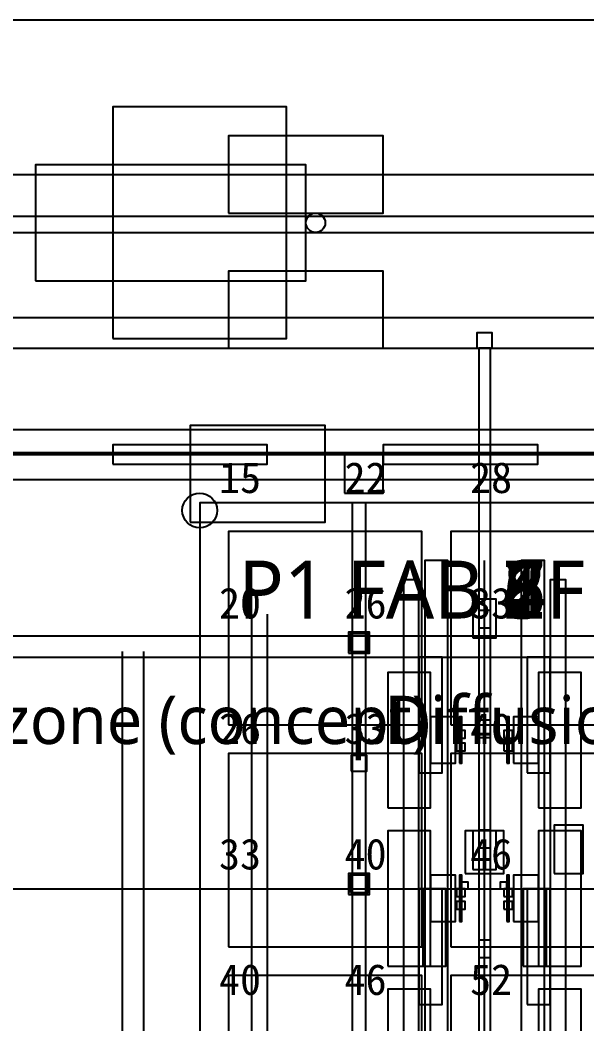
# Model space of a CAD drawing. Header units: metres. Extents: x -1640 to 1560, y -268 to 2338.
# Drawn here: x -232.8 to -203.4, y 2090 to 2142 of the extents above; entities that cross this region are included whole.
import ezdxf

# ---------------------------------------------------------------- set-up
doc = ezdxf.new("R2010")
doc.units = ezdxf.units.M
for name, color, linetype in [('1F_CHL', 4, 'Continuous'), ('1F_EHS_EXIT_DOOR_CONCEPT', 3, 'Continuous'), ('1F_EHS_EXTINGUISHER_HYDRANT_CABINET_CONCEPT', 1, 'Continuous'), ('1F_ELEC', 6, 'Continuous'), ('1F_PUMP', 2, 'Continuous'), ('1F_SCR', 3, 'Continuous'), ('1F_STRUCT_COLUMN', 8, 'Continuous'), ('1F_SUPPORT', 4, 'Continuous'), ('1F_TEXT', 7, 'Continuous'), ('1F_ZONE', 3, 'Continuous'), ('2F_CSF_LATERAL_RACK_CONCEPT', 9, 'Continuous'), ('2F_EHS_EXIT_DOOR_CONCEPT', 3, 'Continuous'), ('2F_EHS_EXTINGUISHER_HYDRANT_CABINET_CONCEPT', 1, 'Continuous'), ('2F_RFG', 5, 'Continuous'), ('2F_STRUCT_COLUMN', 8, 'Continuous'), ('2F_SUPPORT', 4, 'Continuous'), ('2F_TEXT', 7, 'Continuous'), ('2F_VMB', 6, 'Continuous'), ('2F_ZONE', 3, 'Continuous'), ('3F_CLEANROOM_OVERHEAD_PIPE_DUCT_CONCEPT', 9, 'Continuous'), ('3F_DIFF', 4, 'Continuous'), ('3F_EHS_EGRESS_DIST_M', 2, 'Continuous'), ('3F_EHS_EXIT_DOOR_CONCEPT', 3, 'Continuous'), ('3F_EHS_EXTINGUISHER_HYDRANT_CABINET_CONCEPT', 1, 'Continuous'), ('3F_FOUP', 5, 'Continuous'), ('3F_OHT', 9, 'Continuous'), ('3F_OHTV', 1, 'Continuous'), ('3F_STRUCT_COLUMN', 8, 'Continuous'), ('3F_SUPPORT', 4, 'Continuous'), ('3F_TBAR', 6, 'Continuous'), ('3F_TEXT', 7, 'Continuous'), ('3F_ZONE', 3, 'Continuous'), ('4F_DCC', 3, 'Continuous'), ('4F_FFU', 1, 'Continuous'), ('4F_MAU', 2, 'Continuous'), ('4F_STRUCT_PLENUM_TRUSS_CONCEPT', 9, 'Continuous'), ('4F_SUPPORT', 4, 'Continuous'), ('4F_TEXT', 7, 'Continuous'), ('4F_ZONE', 3, 'Continuous'), ('5F_CHL', 4, 'Continuous'), ('5F_EHS_EXIT_DOOR_CONCEPT', 3, 'Continuous'), ('5F_EHS_EXTINGUISHER_HYDRANT_CABINET_CONCEPT', 1, 'Continuous'), ('5F_ELEC', 6, 'Continuous'), ('5F_PUMP', 2, 'Continuous'), ('5F_SCR', 3, 'Continuous'), ('5F_STRUCT_COLUMN', 8, 'Continuous'), ('5F_SUPPORT', 4, 'Continuous'), ('5F_TEXT', 7, 'Continuous'), ('5F_ZONE', 3, 'Continuous'), ('6F_CSF_LATERAL_RACK_CONCEPT', 9, 'Continuous'), ('6F_EHS_EXIT_DOOR_CONCEPT', 3, 'Continuous'), ('6F_EHS_EXTINGUISHER_HYDRANT_CABINET_CONCEPT', 1, 'Continuous'), ('6F_RFG', 5, 'Continuous'), ('6F_STRUCT_COLUMN', 8, 'Continuous'), ('6F_SUPPORT', 4, 'Continuous'), ('6F_TEXT', 7, 'Continuous'), ('6F_VMB', 6, 'Continuous'), ('6F_ZONE', 3, 'Continuous'), ('7F_CLEANROOM_OVERHEAD_PIPE_DUCT_CONCEPT', 9, 'Continuous'), ('7F_DIFF', 4, 'Continuous'), ('7F_EHS_EGRESS_DIST_M', 2, 'Continuous'), ('7F_EHS_EXIT_DOOR_CONCEPT', 3, 'Continuous'), ('7F_EHS_EXTINGUISHER_HYDRANT_CABINET_CONCEPT', 1, 'Continuous'), ('7F_FOUP', 5, 'Continuous'), ('7F_OHT', 9, 'Continuous'), ('7F_OHTV', 1, 'Continuous'), ('7F_STRUCT_COLUMN', 8, 'Continuous'), ('7F_SUPPORT', 4, 'Continuous'), ('7F_TBAR', 6, 'Continuous'), ('7F_TEXT', 7, 'Continuous'), ('7F_ZONE', 3, 'Continuous'), ('8F_DCC', 3, 'Continuous'), ('8F_FFU', 1, 'Continuous'), ('8F_MAU', 2, 'Continuous'), ('8F_STRUCT_PLENUM_TRUSS_CONCEPT', 9, 'Continuous'), ('8F_SUPPORT', 4, 'Continuous'), ('8F_TEXT', 7, 'Continuous'), ('8F_ZONE', 3, 'Continuous'), ('EHS_GAS_SUPPLY', 3, 'Continuous'), ('EHS_PROCESS_EXHAUST', 1, 'Continuous'), ('EHS_TREATED_EXHAUST', 30, 'Continuous'), ('OUTLINE', 7, 'Continuous'), ('RF_RSC', 4, 'Continuous'), ('RF_STACK', 2, 'Continuous'), ('UTIL_CHW.R_CONCEPT', 2, 'Continuous'), ('UTIL_CHW.S_CONCEPT', 1, 'Continuous'), ('UTIL_ELEC.EMERG_CONCEPT', 4, 'Continuous'), ('UTIL_ELEC.MV_CONCEPT', 1, 'Continuous'), ('UTIL_ELEC.UPS_CONCEPT', 3, 'Continuous'), ('UTIL_EXH.HEAT_CONCEPT', 1, 'Continuous'), ('UTIL_EXH.VOC_CONCEPT', 6, 'Continuous'), ('UTIL_GAS.SPEC_CONCEPT', 3, 'Continuous'), ('UTIL_PCW.R_CONCEPT', 1, 'Continuous'), ('UTIL_PCW.S_CONCEPT', 6, 'Continuous'), ('UTIL_UPW.R_CONCEPT', 2, 'Continuous'), ('UTIL_UPW.S_CONCEPT', 1, 'Continuous')]:
    doc.layers.add(name, color=color, linetype=linetype)
doc.styles.add('KO', font='malgun.ttf')

msp = doc.modelspace()

# ---------------------------------------------------------------- linework, layer by layer
at = {"layer": '1F_CHL'}
msp.add_lwpolyline([(-205.15, 2097.8), (-203.65, 2097.8), (-203.65, 2100.3), (-205.15, 2100.3)], close=True, dxfattribs=at)
at = {"layer": '1F_EHS_EXIT_DOOR_CONCEPT'}
msp.add_circle((-223.5, 2116.6), 0.9, dxfattribs=at)
at = {"layer": '1F_EHS_EXTINGUISHER_HYDRANT_CABINET_CONCEPT'}
msp.add_circle((-217.5, 2131.5), 0.5, dxfattribs=at)
at = {"layer": '1F_ELEC'}
for points in [[(-222, 2132), (-214, 2132), (-214, 2136), (-222, 2136)], [(-222, 2125), (-214, 2125), (-214, 2129), (-222, 2129)]]:
    msp.add_lwpolyline(points, close=True, dxfattribs=at)
at = {"layer": '1F_PUMP'}
for points in [[(-211.95, 2093), (-210.75, 2093), (-210.75, 2097), (-211.95, 2097)], [(-206.75, 2093), (-205.55, 2093), (-205.55, 2097), (-206.75, 2097)]]:
    msp.add_lwpolyline(points, close=True, dxfattribs=at)
at = {"layer": '1F_SCR'}
msp.add_lwpolyline([(-209.75, 2097.8), (-207.75, 2097.8), (-207.75, 2100), (-209.75, 2100)], close=True, dxfattribs=at)
at = {"layer": '1F_STRUCT_COLUMN'}
for points in [[(-215.8, 2109.2), (-214.7, 2109.2), (-214.7, 2110.3), (-215.8, 2110.3)], [(-215.8, 2096.7), (-214.7, 2096.7), (-214.7, 2097.8), (-215.8, 2097.8)]]:
    msp.add_lwpolyline(points, close=True, dxfattribs=at)
at = {"layer": '1F_SUPPORT'}
msp.add_lwpolyline([(-228, 2125.5), (-219, 2125.5), (-219, 2137.5), (-228, 2137.5)], close=True, dxfattribs=at)
at = {"layer": '1F_ZONE'}
msp.add_lwpolyline([(-223.5, 1966), (1, 1966), (1, 2117), (-223.5, 2117)], close=True, dxfattribs=at)
at = {"layer": '2F_CSF_LATERAL_RACK_CONCEPT'}
for points in [[(-212.95, 1970), (-212.15, 1970), (-212.15, 2113), (-212.95, 2113)], [(-205.35, 1970), (-204.55, 1970), (-204.55, 2113), (-205.35, 2113)]]:
    msp.add_lwpolyline(points, close=True, dxfattribs=at)
at = {"layer": '2F_EHS_EXIT_DOOR_CONCEPT'}
msp.add_circle((-223.5, 2116.6), 0.9, dxfattribs=at)
at = {"layer": '2F_EHS_EXTINGUISHER_HYDRANT_CABINET_CONCEPT'}
msp.add_circle((-217.5, 2131.5), 0.5, dxfattribs=at)
at = {"layer": '2F_RFG'}
for points in [[(-212.15, 2103), (-210.95, 2103), (-210.95, 2109), (-212.15, 2109)], [(-206.55, 2103), (-205.35, 2103), (-205.35, 2109), (-206.55, 2109)], [(-212.15, 2091), (-210.95, 2091), (-210.95, 2097), (-212.15, 2097)], [(-206.55, 2091), (-205.35, 2091), (-205.35, 2097), (-206.55, 2097)]]:
    msp.add_lwpolyline(points, close=True, dxfattribs=at)
at = {"layer": '2F_STRUCT_COLUMN'}
for points in [[(-215.7, 2109.3), (-214.8, 2109.3), (-214.8, 2110.2), (-215.7, 2110.2)], [(-215.7, 2096.8), (-214.8, 2096.8), (-214.8, 2097.7), (-215.7, 2097.7)]]:
    msp.add_lwpolyline(points, close=True, dxfattribs=at)
at = {"layer": '2F_SUPPORT'}
msp.add_lwpolyline([(-228, 2125.5), (-219, 2125.5), (-219, 2137.5), (-228, 2137.5)], close=True, dxfattribs=at)
at = {"layer": '2F_VMB'}
for points in [[(-209.35, 2110), (-208.15, 2110), (-208.15, 2112), (-209.35, 2112)], [(-209.35, 2098), (-208.15, 2098), (-208.15, 2100), (-209.35, 2100)]]:
    msp.add_lwpolyline(points, close=True, dxfattribs=at)
at = {"layer": '2F_ZONE'}
msp.add_lwpolyline([(-223.5, 1966), (1, 1966), (1, 2117), (-223.5, 2117)], close=True, dxfattribs=at)
at = {"layer": '3F_CLEANROOM_OVERHEAD_PIPE_DUCT_CONCEPT'}
for points in [[(-211.85, 1969), (-210.65, 1969), (-210.65, 2114), (-211.85, 2114)], [(-206.85, 1969), (-205.65, 1969), (-205.65, 2114), (-206.85, 2114)]]:
    msp.add_lwpolyline(points, close=True, dxfattribs=at)
at = {"layer": '3F_DIFF'}
for points in [[(-213.75, 2101.2), (-211.55, 2101.2), (-211.55, 2108.2), (-213.75, 2108.2)], [(-205.95, 2101.2), (-203.75, 2101.2), (-203.75, 2108.2), (-205.95, 2108.2)], [(-211.55, 2103.5), (-210.25, 2103.5), (-210.25, 2105.9), (-211.55, 2105.9)], [(-207.25, 2103.5), (-205.95, 2103.5), (-205.95, 2105.9), (-207.25, 2105.9)], [(-213.75, 2093), (-211.55, 2093), (-211.55, 2100), (-213.75, 2100)], [(-205.95, 2093), (-203.75, 2093), (-203.75, 2100), (-205.95, 2100)], [(-211.55, 2095.3), (-210.25, 2095.3), (-210.25, 2097.7), (-211.55, 2097.7)], [(-207.25, 2095.3), (-205.95, 2095.3), (-205.95, 2097.7), (-207.25, 2097.7)], [(-213.75, 2084.8), (-211.55, 2084.8), (-211.55, 2091.8), (-213.75, 2091.8)], [(-205.95, 2084.8), (-203.75, 2084.8), (-203.75, 2091.8), (-205.95, 2091.8)]]:
    msp.add_lwpolyline(points, close=True, dxfattribs=at)
at = {"layer": '3F_EHS_EXIT_DOOR_CONCEPT'}
msp.add_circle((-223.5, 2116.6), 0.9, dxfattribs=at)
at = {"layer": '3F_EHS_EXTINGUISHER_HYDRANT_CABINET_CONCEPT'}
msp.add_circle((-217.5, 2131.5), 0.5, dxfattribs=at)
at = {"layer": '3F_FOUP'}
for points in [[(-210.2, 2104.8), (-209.75, 2104.8), (-209.75, 2105.2), (-210.2, 2105.2)], [(-207.75, 2104.8), (-207.3, 2104.8), (-207.3, 2105.2), (-207.75, 2105.2)], [(-210.2, 2104.15), (-209.75, 2104.15), (-209.75, 2104.55), (-210.2, 2104.55)], [(-207.75, 2104.15), (-207.3, 2104.15), (-207.3, 2104.55), (-207.75, 2104.55)], [(-210.2, 2096.6), (-209.75, 2096.6), (-209.75, 2097), (-210.2, 2097)], [(-207.75, 2096.6), (-207.3, 2096.6), (-207.3, 2097), (-207.75, 2097)], [(-210.2, 2095.95), (-209.75, 2095.95), (-209.75, 2096.35), (-210.2, 2096.35)], [(-207.75, 2095.95), (-207.3, 2095.95), (-207.3, 2096.35), (-207.75, 2096.35)]]:
    msp.add_lwpolyline(points, close=True, dxfattribs=at)
at = {"layer": '3F_OHT'}
msp.add_line((-208.75, 2045.5), (-208.75, 2114), dxfattribs=at)
at = {"layer": '3F_OHTV'}
for points in [[(-209.05, 2110.52), (-208.45, 2110.52), (-208.45, 2111.42), (-209.05, 2111.42)], [(-209.05, 2104.83), (-208.45, 2104.83), (-208.45, 2105.73), (-209.05, 2105.73)], [(-209.05, 2099.13), (-208.45, 2099.13), (-208.45, 2100.03), (-209.05, 2100.03)], [(-209.05, 2093.44), (-208.45, 2093.44), (-208.45, 2094.34), (-209.05, 2094.34)]]:
    msp.add_lwpolyline(points, close=True, dxfattribs=at)
at = {"layer": '3F_STRUCT_COLUMN'}
msp.add_lwpolyline([(-215.65, 2103.1), (-214.85, 2103.1), (-214.85, 2103.9), (-215.65, 2103.9)], close=True, dxfattribs=at)
at = {"layer": '3F_SUPPORT'}
msp.add_lwpolyline([(-228, 2125.5), (-219, 2125.5), (-219, 2137.5), (-228, 2137.5)], close=True, dxfattribs=at)
at = {"layer": '3F_TBAR'}
for points in [[(-210.05, 2103.5), (-209.93, 2103.5), (-209.93, 2105.9), (-210.05, 2105.9)], [(-207.6, 2103.5), (-207.48, 2103.5), (-207.48, 2105.9), (-207.6, 2105.9)], [(-210.05, 2095.3), (-209.93, 2095.3), (-209.93, 2097.7), (-210.05, 2097.7)], [(-207.6, 2095.3), (-207.48, 2095.3), (-207.48, 2097.7), (-207.6, 2097.7)]]:
    msp.add_lwpolyline(points, close=True, dxfattribs=at)
at = {"layer": '3F_ZONE'}
msp.add_lwpolyline([(-223.5, 1966), (1, 1966), (1, 2117), (-223.5, 2117)], close=True, dxfattribs=at)
at = {"layer": '4F_DCC'}
for points in [[(-228, 2119), (-220, 2119), (-220, 2120), (-228, 2120)], [(-214, 2119), (-206, 2119), (-206, 2120), (-214, 2120)]]:
    msp.add_lwpolyline(points, close=True, dxfattribs=at)
at = {"layer": '4F_FFU'}
for points in [[(-222, 2105.5), (-212, 2105.5), (-212, 2115.5), (-222, 2115.5)], [(-210.5, 2105.5), (-200.5, 2105.5), (-200.5, 2115.5), (-210.5, 2115.5)], [(-222, 2094), (-212, 2094), (-212, 2104), (-222, 2104)], [(-210.5, 2094), (-200.5, 2094), (-200.5, 2104), (-210.5, 2104)], [(-222, 2082.5), (-212, 2082.5), (-212, 2092.5), (-222, 2092.5)], [(-210.5, 2082.5), (-200.5, 2082.5), (-200.5, 2092.5), (-210.5, 2092.5)]]:
    msp.add_lwpolyline(points, close=True, dxfattribs=at)
at = {"layer": '4F_MAU'}
msp.add_lwpolyline([(-232, 2128.5), (-218, 2128.5), (-218, 2134.5), (-232, 2134.5)], close=True, dxfattribs=at)
at = {"layer": '4F_STRUCT_PLENUM_TRUSS_CONCEPT'}
msp.add_lwpolyline([(-215.6, 1966), (-214.9, 1966), (-214.9, 2117), (-215.6, 2117)], close=True, dxfattribs=at)
at = {"layer": '4F_SUPPORT'}
msp.add_lwpolyline([(-228, 2125.5), (-219, 2125.5), (-219, 2137.5), (-228, 2137.5)], close=True, dxfattribs=at)
at = {"layer": '4F_ZONE'}
msp.add_lwpolyline([(-223.5, 1966), (1, 1966), (1, 2117), (-223.5, 2117)], close=True, dxfattribs=at)
at = {"layer": '5F_CHL'}
msp.add_lwpolyline([(-205.15, 2097.8), (-203.65, 2097.8), (-203.65, 2100.3), (-205.15, 2100.3)], close=True, dxfattribs=at)
at = {"layer": '5F_EHS_EXIT_DOOR_CONCEPT'}
msp.add_circle((-223.5, 2116.6), 0.9, dxfattribs=at)
at = {"layer": '5F_EHS_EXTINGUISHER_HYDRANT_CABINET_CONCEPT'}
msp.add_circle((-217.5, 2131.5), 0.5, dxfattribs=at)
at = {"layer": '5F_ELEC'}
for points in [[(-222, 2132), (-214, 2132), (-214, 2136), (-222, 2136)], [(-222, 2125), (-214, 2125), (-214, 2129), (-222, 2129)]]:
    msp.add_lwpolyline(points, close=True, dxfattribs=at)
at = {"layer": '5F_PUMP'}
for points in [[(-211.95, 2093), (-210.75, 2093), (-210.75, 2097), (-211.95, 2097)], [(-206.75, 2093), (-205.55, 2093), (-205.55, 2097), (-206.75, 2097)]]:
    msp.add_lwpolyline(points, close=True, dxfattribs=at)
at = {"layer": '5F_SCR'}
msp.add_lwpolyline([(-209.75, 2097.8), (-207.75, 2097.8), (-207.75, 2100), (-209.75, 2100)], close=True, dxfattribs=at)
at = {"layer": '5F_STRUCT_COLUMN'}
for points in [[(-215.8, 2109.2), (-214.7, 2109.2), (-214.7, 2110.3), (-215.8, 2110.3)], [(-215.8, 2096.7), (-214.7, 2096.7), (-214.7, 2097.8), (-215.8, 2097.8)]]:
    msp.add_lwpolyline(points, close=True, dxfattribs=at)
at = {"layer": '5F_SUPPORT'}
msp.add_lwpolyline([(-228, 2125.5), (-219, 2125.5), (-219, 2137.5), (-228, 2137.5)], close=True, dxfattribs=at)
at = {"layer": '5F_ZONE'}
msp.add_lwpolyline([(-223.5, 1966), (1, 1966), (1, 2117), (-223.5, 2117)], close=True, dxfattribs=at)
at = {"layer": '6F_CSF_LATERAL_RACK_CONCEPT'}
for points in [[(-212.95, 1970), (-212.15, 1970), (-212.15, 2113), (-212.95, 2113)], [(-205.35, 1970), (-204.55, 1970), (-204.55, 2113), (-205.35, 2113)]]:
    msp.add_lwpolyline(points, close=True, dxfattribs=at)
at = {"layer": '6F_EHS_EXIT_DOOR_CONCEPT'}
msp.add_circle((-223.5, 2116.6), 0.9, dxfattribs=at)
at = {"layer": '6F_EHS_EXTINGUISHER_HYDRANT_CABINET_CONCEPT'}
msp.add_circle((-217.5, 2131.5), 0.5, dxfattribs=at)
at = {"layer": '6F_RFG'}
for points in [[(-212.15, 2103), (-210.95, 2103), (-210.95, 2109), (-212.15, 2109)], [(-206.55, 2103), (-205.35, 2103), (-205.35, 2109), (-206.55, 2109)], [(-212.15, 2091), (-210.95, 2091), (-210.95, 2097), (-212.15, 2097)], [(-206.55, 2091), (-205.35, 2091), (-205.35, 2097), (-206.55, 2097)]]:
    msp.add_lwpolyline(points, close=True, dxfattribs=at)
at = {"layer": '6F_STRUCT_COLUMN'}
for points in [[(-215.7, 2109.3), (-214.8, 2109.3), (-214.8, 2110.2), (-215.7, 2110.2)], [(-215.7, 2096.8), (-214.8, 2096.8), (-214.8, 2097.7), (-215.7, 2097.7)]]:
    msp.add_lwpolyline(points, close=True, dxfattribs=at)
at = {"layer": '6F_SUPPORT'}
msp.add_lwpolyline([(-228, 2125.5), (-219, 2125.5), (-219, 2137.5), (-228, 2137.5)], close=True, dxfattribs=at)
at = {"layer": '6F_VMB'}
for points in [[(-209.35, 2110), (-208.15, 2110), (-208.15, 2112), (-209.35, 2112)], [(-209.35, 2098), (-208.15, 2098), (-208.15, 2100), (-209.35, 2100)]]:
    msp.add_lwpolyline(points, close=True, dxfattribs=at)
at = {"layer": '6F_ZONE'}
msp.add_lwpolyline([(-223.5, 1966), (1, 1966), (1, 2117), (-223.5, 2117)], close=True, dxfattribs=at)
at = {"layer": '7F_CLEANROOM_OVERHEAD_PIPE_DUCT_CONCEPT'}
for points in [[(-211.85, 1969), (-210.65, 1969), (-210.65, 2114), (-211.85, 2114)], [(-206.85, 1969), (-205.65, 1969), (-205.65, 2114), (-206.85, 2114)]]:
    msp.add_lwpolyline(points, close=True, dxfattribs=at)
at = {"layer": '7F_DIFF'}
for points in [[(-213.75, 2101.2), (-211.55, 2101.2), (-211.55, 2108.2), (-213.75, 2108.2)], [(-205.95, 2101.2), (-203.75, 2101.2), (-203.75, 2108.2), (-205.95, 2108.2)], [(-211.55, 2103.5), (-210.25, 2103.5), (-210.25, 2105.9), (-211.55, 2105.9)], [(-207.25, 2103.5), (-205.95, 2103.5), (-205.95, 2105.9), (-207.25, 2105.9)], [(-213.75, 2093), (-211.55, 2093), (-211.55, 2100), (-213.75, 2100)], [(-205.95, 2093), (-203.75, 2093), (-203.75, 2100), (-205.95, 2100)], [(-211.55, 2095.3), (-210.25, 2095.3), (-210.25, 2097.7), (-211.55, 2097.7)], [(-207.25, 2095.3), (-205.95, 2095.3), (-205.95, 2097.7), (-207.25, 2097.7)], [(-213.75, 2084.8), (-211.55, 2084.8), (-211.55, 2091.8), (-213.75, 2091.8)], [(-205.95, 2084.8), (-203.75, 2084.8), (-203.75, 2091.8), (-205.95, 2091.8)]]:
    msp.add_lwpolyline(points, close=True, dxfattribs=at)
at = {"layer": '7F_EHS_EXIT_DOOR_CONCEPT'}
msp.add_circle((-223.5, 2116.6), 0.9, dxfattribs=at)
at = {"layer": '7F_EHS_EXTINGUISHER_HYDRANT_CABINET_CONCEPT'}
msp.add_circle((-217.5, 2131.5), 0.5, dxfattribs=at)
at = {"layer": '7F_FOUP'}
for points in [[(-210.2, 2104.8), (-209.75, 2104.8), (-209.75, 2105.2), (-210.2, 2105.2)], [(-207.75, 2104.8), (-207.3, 2104.8), (-207.3, 2105.2), (-207.75, 2105.2)], [(-210.2, 2104.15), (-209.75, 2104.15), (-209.75, 2104.55), (-210.2, 2104.55)], [(-207.75, 2104.15), (-207.3, 2104.15), (-207.3, 2104.55), (-207.75, 2104.55)], [(-210.2, 2096.6), (-209.75, 2096.6), (-209.75, 2097), (-210.2, 2097)], [(-207.75, 2096.6), (-207.3, 2096.6), (-207.3, 2097), (-207.75, 2097)], [(-210.2, 2095.95), (-209.75, 2095.95), (-209.75, 2096.35), (-210.2, 2096.35)], [(-207.75, 2095.95), (-207.3, 2095.95), (-207.3, 2096.35), (-207.75, 2096.35)]]:
    msp.add_lwpolyline(points, close=True, dxfattribs=at)
at = {"layer": '7F_OHT'}
msp.add_line((-208.75, 2045.5), (-208.75, 2114), dxfattribs=at)
at = {"layer": '7F_OHTV'}
for points in [[(-209.05, 2110.52), (-208.45, 2110.52), (-208.45, 2111.42), (-209.05, 2111.42)], [(-209.05, 2104.83), (-208.45, 2104.83), (-208.45, 2105.73), (-209.05, 2105.73)], [(-209.05, 2099.13), (-208.45, 2099.13), (-208.45, 2100.03), (-209.05, 2100.03)], [(-209.05, 2093.44), (-208.45, 2093.44), (-208.45, 2094.34), (-209.05, 2094.34)]]:
    msp.add_lwpolyline(points, close=True, dxfattribs=at)
at = {"layer": '7F_STRUCT_COLUMN'}
msp.add_lwpolyline([(-215.65, 2103.1), (-214.85, 2103.1), (-214.85, 2103.9), (-215.65, 2103.9)], close=True, dxfattribs=at)
at = {"layer": '7F_SUPPORT'}
msp.add_lwpolyline([(-228, 2125.5), (-219, 2125.5), (-219, 2137.5), (-228, 2137.5)], close=True, dxfattribs=at)
at = {"layer": '7F_TBAR'}
for points in [[(-210.05, 2103.5), (-209.93, 2103.5), (-209.93, 2105.9), (-210.05, 2105.9)], [(-207.6, 2103.5), (-207.48, 2103.5), (-207.48, 2105.9), (-207.6, 2105.9)], [(-210.05, 2095.3), (-209.93, 2095.3), (-209.93, 2097.7), (-210.05, 2097.7)], [(-207.6, 2095.3), (-207.48, 2095.3), (-207.48, 2097.7), (-207.6, 2097.7)]]:
    msp.add_lwpolyline(points, close=True, dxfattribs=at)
at = {"layer": '7F_ZONE'}
msp.add_lwpolyline([(-223.5, 1966), (1, 1966), (1, 2117), (-223.5, 2117)], close=True, dxfattribs=at)
at = {"layer": '8F_DCC'}
for points in [[(-228, 2119), (-220, 2119), (-220, 2120), (-228, 2120)], [(-214, 2119), (-206, 2119), (-206, 2120), (-214, 2120)]]:
    msp.add_lwpolyline(points, close=True, dxfattribs=at)
at = {"layer": '8F_FFU'}
for points in [[(-222, 2105.5), (-212, 2105.5), (-212, 2115.5), (-222, 2115.5)], [(-210.5, 2105.5), (-200.5, 2105.5), (-200.5, 2115.5), (-210.5, 2115.5)], [(-222, 2094), (-212, 2094), (-212, 2104), (-222, 2104)], [(-210.5, 2094), (-200.5, 2094), (-200.5, 2104), (-210.5, 2104)], [(-222, 2082.5), (-212, 2082.5), (-212, 2092.5), (-222, 2092.5)], [(-210.5, 2082.5), (-200.5, 2082.5), (-200.5, 2092.5), (-210.5, 2092.5)]]:
    msp.add_lwpolyline(points, close=True, dxfattribs=at)
at = {"layer": '8F_MAU'}
msp.add_lwpolyline([(-232, 2128.5), (-218, 2128.5), (-218, 2134.5), (-232, 2134.5)], close=True, dxfattribs=at)
at = {"layer": '8F_STRUCT_PLENUM_TRUSS_CONCEPT'}
msp.add_lwpolyline([(-215.6, 1966), (-214.9, 1966), (-214.9, 2117), (-215.6, 2117)], close=True, dxfattribs=at)
at = {"layer": '8F_SUPPORT'}
msp.add_lwpolyline([(-228, 2125.5), (-219, 2125.5), (-219, 2137.5), (-228, 2137.5)], close=True, dxfattribs=at)
at = {"layer": '8F_ZONE'}
msp.add_lwpolyline([(-223.5, 1966), (1, 1966), (1, 2117), (-223.5, 2117)], close=True, dxfattribs=at)
at = {"layer": 'EHS_GAS_SUPPLY'}
msp.add_lwpolyline([(-207.95, 2097), (-207.6, 2097), (-207.6, 2097.35), (-207.95, 2097.35)], close=True, dxfattribs=at)
msp.add_lwpolyline([(-207.95, 2097), (-207.6, 2097), (-207.6, 2097.35), (-207.95, 2097.35)], close=True, dxfattribs=at)
at = {"layer": 'EHS_PROCESS_EXHAUST'}
msp.add_lwpolyline([(-209.95, 2097), (-209.6, 2097), (-209.6, 2097.35), (-209.95, 2097.35)], close=True, dxfattribs=at)
msp.add_lwpolyline([(-209.95, 2097), (-209.6, 2097), (-209.6, 2097.35), (-209.95, 2097.35)], close=True, dxfattribs=at)
at = {"layer": 'EHS_TREATED_EXHAUST'}
for points in [[(-209.15, 2125), (-208.35, 2125), (-208.35, 2125.8), (-209.15, 2125.8)], [(-209.15, 2125), (-208.35, 2125), (-208.35, 2125.8), (-209.15, 2125.8)], [(-209.05, 1970), (-208.45, 1970), (-208.45, 2125), (-209.05, 2125)], [(-209.05, 1970), (-208.45, 1970), (-208.45, 2125), (-209.05, 2125)]]:
    msp.add_lwpolyline(points, close=True, dxfattribs=at)
at = {"layer": 'OUTLINE'}
msp.add_lwpolyline([(-498, 1941), (51, 1941), (51, 2142), (-498, 2142)], close=True, dxfattribs=at)
at = {"layer": 'RF_RSC'}
msp.add_lwpolyline([(-224, 2116), (-217, 2116), (-217, 2121), (-224, 2121)], close=True, dxfattribs=at)
at = {"layer": 'RF_STACK'}
msp.add_lwpolyline([(-216, 2117.5), (-214, 2117.5), (-214, 2119.5), (-216, 2119.5)], close=True, dxfattribs=at)
at = {"layer": 'UTIL_CHW.R_CONCEPT'}
msp.add_line((-467.2, 2120.8), (-1.2, 2120.8), dxfattribs=at)
msp.add_line((-467.2, 2120.8), (-1.2, 2120.8), dxfattribs=at)
at = {"layer": 'UTIL_CHW.S_CONCEPT'}
msp.add_line((-468.5, 2119.5), (-2.5, 2119.5), dxfattribs=at)
msp.add_line((-468.5, 2119.5), (-2.5, 2119.5), dxfattribs=at)
at = {"layer": 'UTIL_ELEC.EMERG_CONCEPT'}
for p in [(-476.3, 2134), (-472.3, 2134)]:
    msp.add_line(p, (-4.7, 2134), dxfattribs=at)
at = {"layer": 'UTIL_ELEC.MV_CONCEPT'}
for p, q in [((-474.4, 2126.6), (-4.6, 2126.6)), ((-474.4, 2126.6), (-4.6, 2126.6)), ((-474.4, 2125), (-4.6, 2125)), ((-474.4, 2125), (-4.6, 2125))]:
    msp.add_line(p, q, dxfattribs=at)
at = {"layer": 'UTIL_ELEC.UPS_CONCEPT'}
msp.add_line((-446.3, 2131), (-4.7, 2131), dxfattribs=at)
msp.add_line((-446.3, 2131), (-4.7, 2131), dxfattribs=at)
at = {"layer": 'UTIL_EXH.HEAT_CONCEPT'}
for p, q in [((-458.55, 2131.84), (6.55, 2131.84)), ((-470.4, 2119.6), (-0.6, 2119.6)), ((-470.4, 2119.6), (-0.6, 2119.6))]:
    msp.add_line(p, q, dxfattribs=at)
at = {"layer": 'UTIL_EXH.VOC_CONCEPT'}
for p, q in [((-458.55, 2134), (6.55, 2134)), ((-470.4, 2118.2), (-0.6, 2118.2)), ((-470.4, 2118.2), (-0.6, 2118.2))]:
    msp.add_line(p, q, dxfattribs=at)
at = {"layer": 'UTIL_GAS.SPEC_CONCEPT'}
msp.add_line((-466.3, 2097), (-2.7, 2097), dxfattribs=at)
msp.add_line((-466.3, 2097), (-2.7, 2097), dxfattribs=at)
at = {"layer": 'UTIL_PCW.R_CONCEPT'}
msp.add_line((-219.995, 1971.78), (-219.995, 2111.23), dxfattribs=at)
msp.add_line((-219.995, 1971.78), (-219.995, 2111.23), dxfattribs=at)
at = {"layer": 'UTIL_PCW.S_CONCEPT'}
msp.add_line((-220.805, 1971.78), (-220.805, 2111.23), dxfattribs=at)
msp.add_line((-220.805, 1971.78), (-220.805, 2111.23), dxfattribs=at)
at = {"layer": 'UTIL_UPW.R_CONCEPT'}
for p, q in [((-468.3, 2110.1), (-2.7, 2110.1)), ((-468.3, 2110.1), (-2.7, 2110.1)), ((-226.4, 1959.2), (-226.4, 2109.3)), ((-226.4, 1959.2), (-226.4, 2109.3))]:
    msp.add_line(p, q, dxfattribs=at)
at = {"layer": 'UTIL_UPW.S_CONCEPT'}
for p, q in [((-227.5, 1959.2), (-227.5, 2109.3)), ((-227.5, 1959.2), (-227.5, 2109.3)), ((-468.3, 2109), (-2.7, 2109)), ((-468.3, 2109), (-2.7, 2109))]:
    msp.add_line(p, q, dxfattribs=at)

# ---------------------------------------------------------------- texts
at = {"layer": '1F_TEXT', "style": 'KO'}
msp.add_text('P1 FAB 1F east · FSF · utility subfab (lower)', height=3, dxfattribs=at).set_placement((-221.5, 2111))
at = {"layer": '2F_TEXT', "style": 'KO'}
msp.add_text('P1 FAB 2F east · CSF · clean subfab (lower)', height=3, dxfattribs=at).set_placement((-221.5, 2111))
at = {"layer": '3F_EHS_EGRESS_DIST_M'}
for s, p in [('15', (-222.5, 2117.5)), ('22', (-216, 2117.5)), ('28', (-209.5, 2117.5)), ('20', (-222.5, 2111)), ('26', (-216, 2111)), ('33', (-209.5, 2111)), ('26', (-222.5, 2104.5)), ('33', (-216, 2104.5)), ('40', (-209.5, 2104.5)), ('33', (-222.5, 2098)), ('40', (-216, 2098)), ('46', (-209.5, 2098)), ('40', (-222.5, 2091.5)), ('46', (-216, 2091.5)), ('52', (-209.5, 2091.5))]:
    msp.add_text(s, height=1.6, dxfattribs=at).set_placement(p)
at = {"layer": '3F_TEXT', "style": 'KO'}
for s, height, p in [('P1 FAB 3F east · lower cleanroom (FAB)', 3, (-221.5, 2111)), ('Metrology/inspection zone (concept)', 2.5, (-267.45, 2104.5)), ('Diffusion / thermal (vertical furnace) zone (concept)', 2.5, (-213.95, 2104.5))]:
    msp.add_text(s, height=height, dxfattribs=at).set_placement(p)
at = {"layer": '4F_TEXT', "style": 'KO'}
msp.add_text('P1 FAB 4F east · FFU plenum and truss (lower)', height=3, dxfattribs=at).set_placement((-221.5, 2111))
at = {"layer": '5F_TEXT', "style": 'KO'}
msp.add_text('P1 FAB 5F east · FSF · utility subfab (upper)', height=3, dxfattribs=at).set_placement((-221.5, 2111))
at = {"layer": '6F_TEXT', "style": 'KO'}
msp.add_text('P1 FAB 6F east · CSF · clean subfab (upper)', height=3, dxfattribs=at).set_placement((-221.5, 2111))
at = {"layer": '7F_EHS_EGRESS_DIST_M'}
for s, p in [('15', (-222.5, 2117.5)), ('22', (-216, 2117.5)), ('28', (-209.5, 2117.5)), ('20', (-222.5, 2111)), ('26', (-216, 2111)), ('33', (-209.5, 2111)), ('26', (-222.5, 2104.5)), ('33', (-216, 2104.5)), ('40', (-209.5, 2104.5)), ('33', (-222.5, 2098)), ('40', (-216, 2098)), ('46', (-209.5, 2098)), ('40', (-222.5, 2091.5)), ('46', (-216, 2091.5)), ('52', (-209.5, 2091.5))]:
    msp.add_text(s, height=1.6, dxfattribs=at).set_placement(p)
at = {"layer": '7F_TEXT', "style": 'KO'}
for s, height, p in [('P1 FAB 7F east · upper cleanroom (FAB)', 3, (-221.5, 2111)), ('Metrology/inspection zone (concept)', 2.5, (-267.45, 2104.5)), ('Diffusion / thermal (vertical furnace) zone (concept)', 2.5, (-213.95, 2104.5))]:
    msp.add_text(s, height=height, dxfattribs=at).set_placement(p)
at = {"layer": '8F_TEXT', "style": 'KO'}
msp.add_text('P1 FAB 8F east · FFU plenum and roof truss (upper)', height=3, dxfattribs=at).set_placement((-221.5, 2111))

doc.saveas('drawing.dxf')
